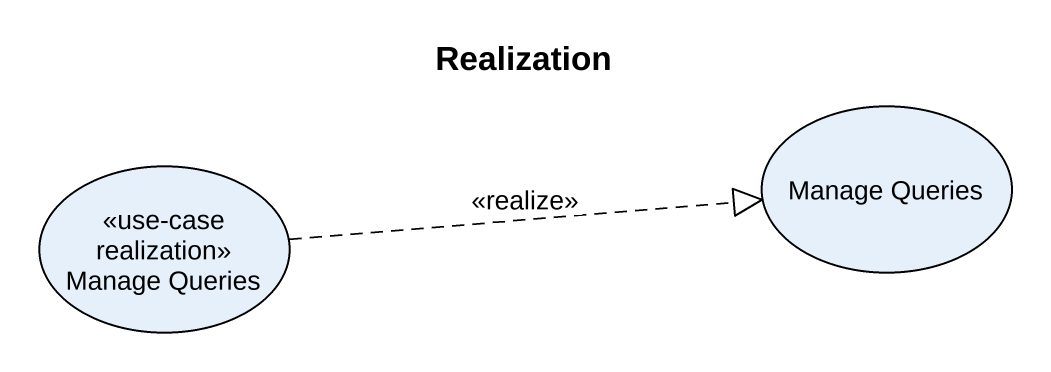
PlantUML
@startuml
title Realization
usecase "Manage Queries" as Manage_Queries <<use-case realization>>
usecase "Manage Queries" as Manage_Queries_2
Manage_Queries .right.|> Manage_Queries_2 : <<realize>>
@enduml
